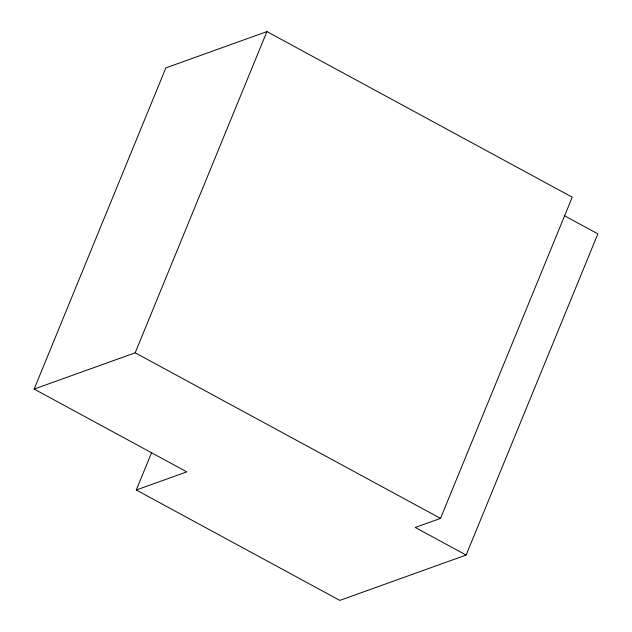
<?xml version="1.0" encoding="UTF-8"?>
<svg xmlns="http://www.w3.org/2000/svg" width="632" height="632" viewBox="0 0 632 632"><rect width="100%" height="100%" fill="white"/><g stroke="black" fill="none" stroke-linecap="round" stroke-linejoin="round"><path stroke-width="0.95" d="M466.132 555.054L339.826 600.4L136.275 490.005L186.803 471.867L34.136 389.075L165.868 67.877L266.909 31.6L572.237 197.192L440.504 518.39L415.24 527.459L466.132 555.054L597.864 233.856L564.226 215.615M34.136 389.075L135.177 352.798L266.909 31.6M136.275 490.005L151.625 452.591M135.177 352.798L440.504 518.39"/></g></svg>
